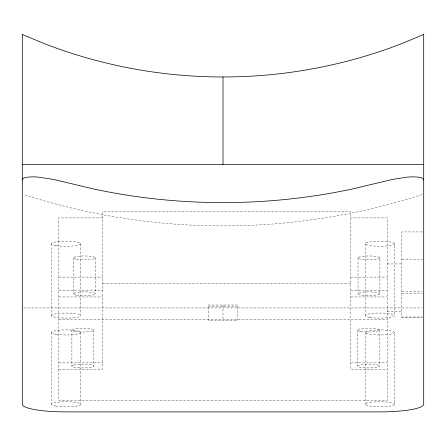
<?xml version="1.0" encoding="UTF-8"?>
<svg xmlns="http://www.w3.org/2000/svg" width="446" height="446" viewBox="0 0 446 446"><rect width="100%" height="100%" fill="white"/><g stroke="black" fill="none" stroke-linecap="round" stroke-linejoin="round"><path stroke-width="0.33" stroke-dasharray="2.23 1.67" d="M422.284 194.495C293.758 236.352 152.242 236.352 23.716 194.495M102.58 217.91L58.788 217.91L58.788 400.491L387.212 400.491L387.212 217.91L350.718 217.91M422.334 231.937L401.807 231.937L401.807 317.435L422.334 317.435M401.807 259.5L423.014 259.5M387.212 263.954L401.807 263.954M58.788 277.1L102.58 277.1M350.718 277.1L387.212 277.1M102.58 283.807L350.718 283.807M58.788 290.63L102.58 290.63M350.718 290.63L387.212 290.63M401.807 291.221L422.334 291.221M401.807 293.317L422.334 293.317M58.788 296.969L102.58 296.969M350.718 296.969L387.212 296.969M208.405 306.274L237.595 306.274M23.694 307.935L422.306 307.935M387.212 311.38L401.807 311.38M401.807 317L422.334 317M58.788 319.381L387.212 319.381M58.788 362.871L102.58 362.871M350.718 362.871L387.212 362.871M58.788 369.377L102.58 369.377L102.58 211.571L350.718 211.571L350.718 369.377L387.212 369.377M394.509 243.706A14.595 2.537 0 0 1 372.611 245.902A14.595 2.537 0 0 1 372.611 241.509A14.595 2.537 0 0 1 394.509 243.706L394.509 315.578M394.509 332.421A14.595 2.537 0 0 1 372.611 334.612A14.595 2.537 0 0 1 372.611 330.224A14.595 2.537 0 0 1 394.509 332.421L394.509 404.293A14.595 2.537 0 0 1 372.611 406.484A14.595 2.537 0 0 1 372.611 402.097A14.595 2.537 0 0 1 394.509 404.293M379.908 257.866A10.949 1.901 0 0 1 363.49 259.511A10.949 1.901 0 0 1 363.49 256.216A10.949 1.901 0 0 1 379.908 257.866L379.908 293.803A10.949 1.901 0 0 1 363.49 295.447A10.949 1.901 0 0 1 363.49 292.152A10.949 1.901 0 0 1 379.908 293.803M379.446 330.101L379.446 366.038A10.949 1.901 0 0 1 363.022 367.682A10.949 1.901 0 0 1 363.022 364.393A10.949 1.901 0 0 1 379.446 366.038M365.313 243.706L365.313 315.578M365.313 332.421L365.313 404.293M358.015 257.866L358.015 293.803M357.553 330.101L357.553 366.038M223 305.008L223 319.381M95.282 257.866L95.282 293.803M93.788 330.101L93.788 366.038M80.687 243.706L80.687 315.578A14.595 2.537 0 0 1 58.788 317.775A14.595 2.537 0 0 1 58.788 313.387A14.595 2.537 0 0 1 80.687 315.578M80.687 332.421L80.687 404.293M73.389 257.866L73.389 293.803M71.895 330.101L71.895 366.038M51.491 243.706L51.491 315.578M51.491 332.421L51.491 404.293M73.361 365.084L72.269 365.547A10.949 1.901 0 0 0 82.839 367.939A10.949 1.901 0 0 0 93.415 365.547L92.322 365.084A10.949 1.901 0 0 0 73.361 365.084M237.595 305.008L208.405 305.008L208.405 320.652L237.595 320.652L237.595 305.008M55.767 406.083A14.595 2.537 0 0 0 80.191 404.946A14.595 2.537 0 0 0 62.312 401.846A14.595 2.537 0 0 0 55.767 406.083M369.589 317.374A14.595 2.537 0 0 0 394.008 316.236A14.595 2.537 0 0 0 376.134 313.131A14.595 2.537 0 0 0 369.589 317.374M55.767 334.21A14.595 2.537 0 0 0 80.191 333.073A14.595 2.537 0 0 0 62.312 329.973A14.595 2.537 0 0 0 55.767 334.21M55.767 245.501A14.595 2.537 0 0 0 80.191 244.363A14.595 2.537 0 0 0 62.312 241.258A14.595 2.537 0 0 0 55.767 245.501M76.595 295.146A10.949 1.901 0 0 0 94.909 294.293A10.949 1.901 0 0 0 81.501 291.963A10.949 1.901 0 0 0 76.595 295.146M76.595 259.21A10.949 1.901 0 0 0 94.909 258.357A10.949 1.901 0 0 0 81.501 256.026A10.949 1.901 0 0 0 76.595 259.21M75.101 331.445A10.949 1.901 0 0 0 93.415 330.592A10.949 1.901 0 0 0 80.007 328.267A10.949 1.901 0 0 0 75.101 331.445M360.758 331.445A10.949 1.901 0 0 0 379.072 330.592A10.949 1.901 0 0 0 365.664 328.267A10.949 1.901 0 0 0 360.758 331.445"/><path stroke-width="0.67" d="M22.3 180.045L22.512 179.214C24.184 177.062 27.223 177.268 29.681 177.012A40.346 9.907 16.5 0 1 38.311 177.095L53.375 179.376L93.794 189.032A621.445 621.445 0 0 0 352.206 189.032L392.625 179.376L407.689 177.09A40.352 9.907 -16.5 0 1 416.319 177.012C418.777 177.268 421.816 177.062 423.488 179.214L423.7 180.045M423.7 34.504L400.681 44.037A495.801 495.801 0 0 1 45.319 44.037L22.3 34.504M22.3 164.546L423.7 164.546M423.7 34.102L423.7 404.293A43.792 7.604 0 0 1 379.908 411.898L66.092 411.898A43.792 7.604 0 0 1 22.3 404.293L22.3 34.102M223 76.968L223 164.546"/></g></svg>
